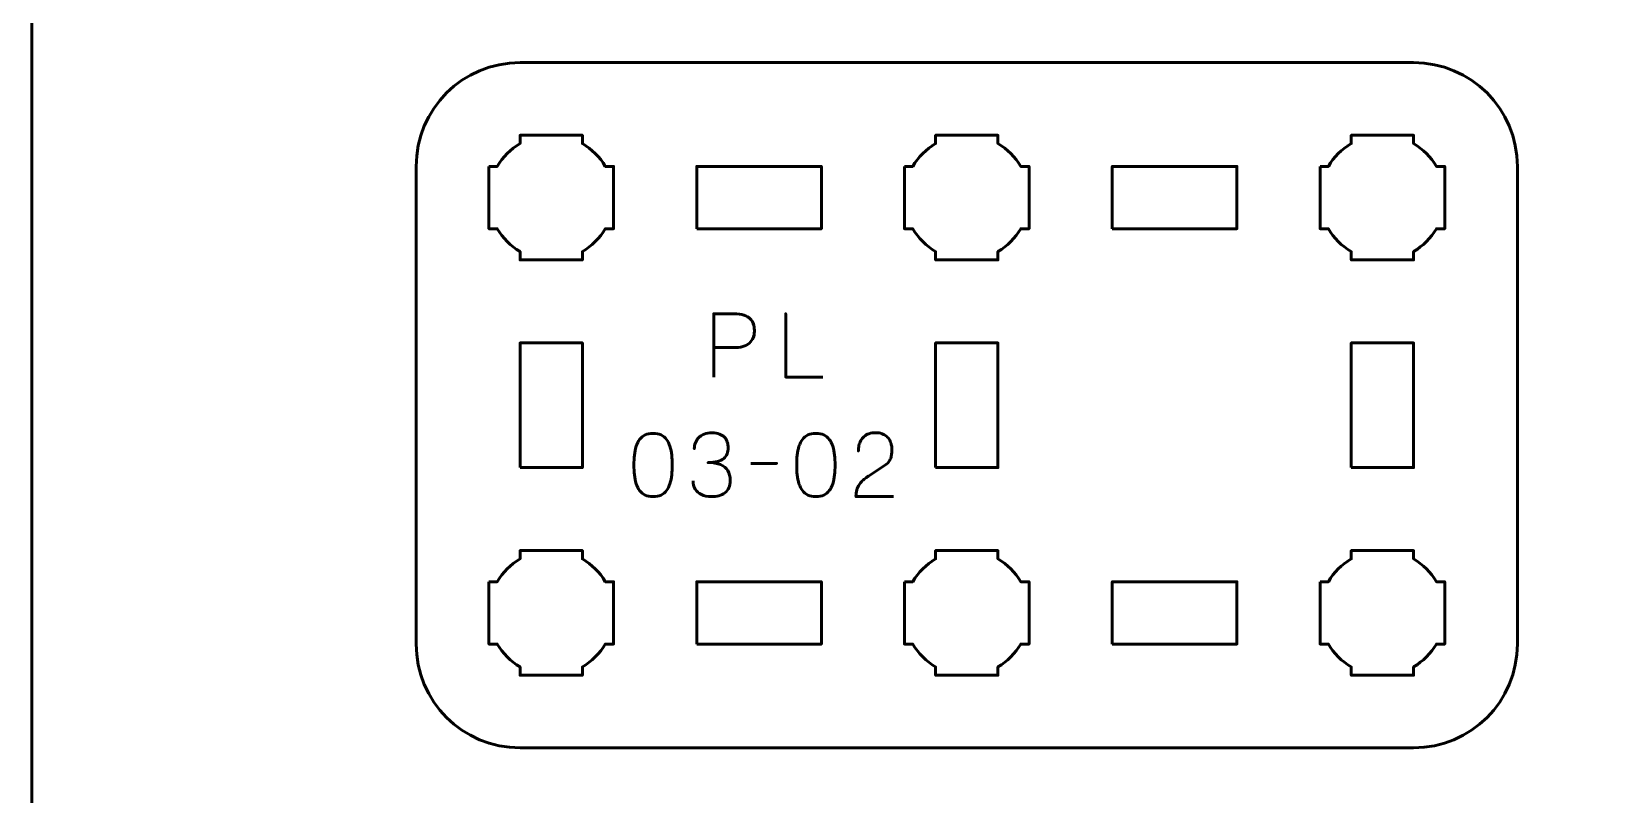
# Model space of a CAD drawing. Header units: centimetres. Extents: x -21 to 0, y -29.7 to 0.
# Drawn here: x -21 to -13.36, y -25.72 to -22.05 of the extents above; entities that cross this region are included whole.
import ezdxf

# ---------------------------------------------------------------- set-up
doc = ezdxf.new("R2010")
doc.units = ezdxf.units.CM
doc.header["$MEASUREMENT"] = 0
doc.layers.add('Layer 1', color=7, linetype='Continuous')

msp = doc.modelspace()

# ---------------------------------------------------------------- linework, layer by layer
at = {"layer": 'Layer 1', "lineweight": 53}
for points in [[(-17.8, -23), (-17.2, -23), (-17.2, -22.7), (-17.8, -22.7), (-17.8, -23)], [(-15.8, -23), (-15.2, -23), (-15.2, -22.7), (-15.8, -22.7), (-15.8, -23)], [(-18.65, -24.15), (-18.35, -24.15), (-18.35, -23.55), (-18.65, -23.55), (-18.65, -24.15)], [(-16.65, -24.15), (-16.35, -24.15), (-16.35, -23.55), (-16.65, -23.55), (-16.65, -24.15)], [(-14.65, -24.15), (-14.35, -24.15), (-14.35, -23.55), (-14.65, -23.55), (-14.65, -24.15)], [(-17.8, -25), (-17.2, -25), (-17.2, -24.7), (-17.8, -24.7), (-17.8, -25)], [(-15.8, -25), (-15.2, -25), (-15.2, -24.7), (-15.8, -24.7), (-15.8, -25)]]:
    msp.add_lwpolyline(points, close=True, dxfattribs=at)
at = {"layer": 'Layer 1', "color": 1, "lineweight": 53}
msp.add_open_spline([(-21.00003, -29.19995), (-21.00003, -29.19995), (-21.00003, -5.89992), (-21.00003, -5.89992), (-21.00003, -5.89992), (-21.00003, -5.81709), (-20.93286, -5.74992), (-20.85003, -5.74992), (-20.85003, -5.74992), (-20.7672, -5.74992), (-20.70003, -5.68275), (-20.70003, -5.59992), (-20.70003, -5.59992), (-20.70003, -5.51709), (-20.7672, -5.44992), (-20.85003, -5.44992), (-20.85003, -5.44992), (-20.93286, -5.44992), (-21.00003, -5.38275), (-21.00003, -5.29992), (-21.00003, -5.29992), (-21.00003, -5.21709), (-20.93286, -5.14992), (-20.85003, -5.14992), (-20.85003, -5.14992), (-20.7672, -5.14992), (-20.70003, -5.08275), (-20.70003, -4.99992), (-20.70003, -4.99992), (-20.70003, -4.91709), (-20.7672, -4.84992), (-20.85003, -4.84992), (-20.85003, -4.84992), (-20.93286, -4.84992), (-21.00003, -4.78275), (-21.00003, -4.69992), (-21.00003, -4.69992), (-21.00003, -4.61709), (-20.93286, -4.54992), (-20.85003, -4.54992), (-20.85003, -4.54992), (-20.7672, -4.54992), (-20.70003, -4.48275), (-20.70003, -4.39992), (-20.70003, -4.39992), (-20.70003, -4.31709), (-20.7672, -4.24992), (-20.85003, -4.24992), (-20.85003, -4.24992), (-20.93286, -4.24992), (-21.00003, -4.18275), (-21.00003, -4.09992), (-21.00003, -4.09992), (-21.00003, -4.01709), (-20.93286, -3.94992), (-20.85003, -3.94992), (-20.85003, -3.94992), (-20.7672, -3.94992), (-20.70003, -3.88275), (-20.70003, -3.79992), (-20.70003, -3.79992), (-20.70003, -3.71709), (-20.7672, -3.64992), (-20.85003, -3.64992), (-20.85003, -3.64992), (-20.93286, -3.64992), (-21.00003, -3.58275), (-21.00003, -3.49992), (-21.00003, -3.49992), (-21.00003, -3.41709), (-20.93286, -3.34992), (-20.85003, -3.34992), (-20.85003, -3.34992), (-20.7672, -3.34992), (-20.70003, -3.28275), (-20.70003, -3.19992), (-20.70003, -3.19992), (-20.70003, -3.11709), (-20.7672, -3.04992), (-20.85003, -3.04992), (-20.85003, -3.04992), (-20.93286, -3.04992), (-21.00003, -2.98275), (-21.00003, -2.89992), (-21.00003, -2.89992), (-21.00003, -2.81709), (-20.93286, -2.74992), (-20.85003, -2.74992), (-20.85003, -2.74992), (-20.7672, -2.74992), (-20.70003, -2.68275), (-20.70003, -2.59992), (-20.70003, -2.59992), (-20.70003, -2.51709), (-20.7672, -2.44992), (-20.85003, -2.44992), (-20.85003, -2.44992), (-20.93286, -2.44992), (-21.00003, -2.38275), (-21.00003, -2.29992), (-21.00003, -2.29992), (-21.00003, -2.21709), (-20.93286, -2.14992), (-20.85003, -2.14992), (-20.85003, -2.14992), (-20.7672, -2.14992), (-20.70003, -2.08275), (-20.70003, -1.99992), (-20.70003, -1.99992), (-20.70003, -1.91709), (-20.7672, -1.84992), (-20.85003, -1.84992), (-20.85003, -1.84992), (-20.93286, -1.84992), (-21.00003, -1.78275), (-21.00003, -1.69992), (-21.00003, -1.69992), (-21.00003, -1.61709), (-20.93286, -1.54992), (-20.85003, -1.54992), (-20.85003, -1.54992), (-20.7672, -1.54992), (-20.70003, -1.48275), (-20.70003, -1.39992), (-20.70003, -1.39992), (-20.70003, -1.31709), (-20.7672, -1.24992), (-20.85003, -1.24992), (-20.85003, -1.24992), (-20.93286, -1.24992), (-21.00003, -1.18275), (-21.00003, -1.09992), (-21.00003, -1.09992), (-21.00003, -1.09992), (-21.00003, -0.49992), (-21.00003, -0.49992), (-21.00003, -0.49992), (-21.00003, -0.22295), (-20.77694, 0.00004), (-20.49994, 0.00004), (-20.49994, 0.00004), (-20.49994, 0.00004), (-0.50008, 0.00004), (-0.50008, 0.00004), (-0.50008, 0.00004), (-0.22294, 0.00004), (0.00002, -0.22295), (0.00002, -0.49992), (0.00002, -0.49992), (0.00002, -0.49992), (0.00002, -29.19995), (0.00002, -29.19995), (0.00002, -29.19995), (0.00002, -29.47695), (-0.22294, -29.70004), (-0.50008, -29.70004), (-0.50008, -29.70004), (-0.50008, -29.70004), (-20.49994, -29.70004), (-20.49994, -29.70004), (-20.49994, -29.70004), (-20.77694, -29.70004), (-21.00003, -29.47695), (-21.00003, -29.19995)], degree=3, knots=[0, 0, 0, 0, 0.0243902, 0.0243902, 0.0243902, 0.0243902, 0.0487805, 0.0487805, 0.0487805, 0.0487805, 0.0731707, 0.0731707, 0.0731707, 0.0731707, 0.097561, 0.097561, 0.097561, 0.097561, 0.1219512, 0.1219512, 0.1219512, 0.1219512, 0.1463415, 0.1463415, 0.1463415, 0.1463415, 0.1707317, 0.1707317, 0.1707317, 0.1707317, 0.195122, 0.195122, 0.195122, 0.195122, 0.2195122, 0.2195122, 0.2195122, 0.2195122, 0.2439024, 0.2439024, 0.2439024, 0.2439024, 0.2682927, 0.2682927, 0.2682927, 0.2682927, 0.2926829, 0.2926829, 0.2926829, 0.2926829, 0.3170732, 0.3170732, 0.3170732, 0.3170732, 0.3414634, 0.3414634, 0.3414634, 0.3414634, 0.3658537, 0.3658537, 0.3658537, 0.3658537, 0.3902439, 0.3902439, 0.3902439, 0.3902439, 0.4146341, 0.4146341, 0.4146341, 0.4146341, 0.4390244, 0.4390244, 0.4390244, 0.4390244, 0.4634146, 0.4634146, 0.4634146, 0.4634146, 0.4878049, 0.4878049, 0.4878049, 0.4878049, 0.5121951, 0.5121951, 0.5121951, 0.5121951, 0.5365854, 0.5365854, 0.5365854, 0.5365854, 0.5609756, 0.5609756, 0.5609756, 0.5609756, 0.5853659, 0.5853659, 0.5853659, 0.5853659, 0.6097561, 0.6097561, 0.6097561, 0.6097561, 0.6341463, 0.6341463, 0.6341463, 0.6341463, 0.6585366, 0.6585366, 0.6585366, 0.6585366, 0.6829268, 0.6829268, 0.6829268, 0.6829268, 0.7073171, 0.7073171, 0.7073171, 0.7073171, 0.7317073, 0.7317073, 0.7317073, 0.7317073, 0.7560976, 0.7560976, 0.7560976, 0.7560976, 0.7804878, 0.7804878, 0.7804878, 0.7804878, 0.804878, 0.804878, 0.804878, 0.804878, 0.8292683, 0.8292683, 0.8292683, 0.8292683, 0.8536585, 0.8536585, 0.8536585, 0.8536585, 0.8780488, 0.8780488, 0.8780488, 0.8780488, 0.902439, 0.902439, 0.902439, 0.902439, 0.9268293, 0.9268293, 0.9268293, 0.9268293, 0.9512195, 0.9512195, 0.9512195, 0.9512195, 0.9756098, 0.9756098, 0.9756098, 0.9756098, 1, 1, 1, 1], dxfattribs=at)
at = {"layer": 'Layer 1', "color": 3, "lineweight": 53}
msp.add_open_spline([(-19.15, -25), (-19.15, -25), (-19.15, -22.7), (-19.15, -22.7), (-19.15, -22.7), (-19.15, -22.42391), (-18.92609, -22.2), (-18.65, -22.2), (-18.65, -22.2), (-18.65, -22.2), (-14.35, -22.2), (-14.35, -22.2), (-14.35, -22.2), (-14.07391, -22.2), (-13.85, -22.42391), (-13.85, -22.7), (-13.85, -22.7), (-13.85, -22.7), (-13.85, -25), (-13.85, -25), (-13.85, -25), (-13.85, -25.27609), (-14.07391, -25.5), (-14.35, -25.5), (-14.35, -25.5), (-14.35, -25.5), (-18.65, -25.5), (-18.65, -25.5), (-18.65, -25.5), (-18.92609, -25.5), (-19.15, -25.27609), (-19.15, -25)], degree=3, knots=[0, 0, 0, 0, 0.125, 0.125, 0.125, 0.125, 0.25, 0.25, 0.25, 0.25, 0.375, 0.375, 0.375, 0.375, 0.5, 0.5, 0.5, 0.5, 0.625, 0.625, 0.625, 0.625, 0.75, 0.75, 0.75, 0.75, 0.875, 0.875, 0.875, 0.875, 1, 1, 1, 1], dxfattribs=at)
at = {"layer": 'Layer 1', "lineweight": 53}
for points in [[(-18.8, -22.7), (-18.8, -22.7), (-18.75985, -22.7), (-18.75985, -22.7), (-18.75985, -22.7), (-18.7335, -22.65447), (-18.69553, -22.6165), (-18.65, -22.59015), (-18.65, -22.59015), (-18.65, -22.59015), (-18.65, -22.55), (-18.65, -22.55), (-18.65, -22.55), (-18.65, -22.55), (-18.5, -22.55), (-18.5, -22.55), (-18.5, -22.55), (-18.5, -22.55), (-18.35, -22.55), (-18.35, -22.55), (-18.35, -22.55), (-18.35, -22.55), (-18.35, -22.59015), (-18.35, -22.59015), (-18.35, -22.59015), (-18.30447, -22.6165), (-18.2665, -22.65447), (-18.24015, -22.7), (-18.24015, -22.7), (-18.24015, -22.7), (-18.2, -22.7), (-18.2, -22.7), (-18.2, -22.7), (-18.2, -22.7), (-18.2, -22.85), (-18.2, -22.85), (-18.2, -22.85), (-18.2, -22.85), (-18.2, -23), (-18.2, -23), (-18.2, -23), (-18.2, -23), (-18.24015, -23), (-18.24015, -23), (-18.24015, -23), (-18.2665, -23.04553), (-18.30447, -23.0835), (-18.35, -23.10985), (-18.35, -23.10985), (-18.35, -23.10985), (-18.35, -23.15), (-18.35, -23.15), (-18.35, -23.15), (-18.35, -23.15), (-18.5, -23.15), (-18.5, -23.15), (-18.5, -23.15), (-18.5, -23.15), (-18.65, -23.15), (-18.65, -23.15), (-18.65, -23.15), (-18.65, -23.15), (-18.65, -23.10985), (-18.65, -23.10985), (-18.65, -23.10985), (-18.69553, -23.0835), (-18.7335, -23.04553), (-18.75985, -23), (-18.75985, -23), (-18.75985, -23), (-18.8, -23), (-18.8, -23), (-18.8, -23), (-18.8, -23), (-18.8, -22.85), (-18.8, -22.85), (-18.8, -22.85), (-18.8, -22.85), (-18.8, -22.7), (-18.8, -22.7)], [(-16.8, -22.7), (-16.8, -22.7), (-16.75985, -22.7), (-16.75985, -22.7), (-16.75985, -22.7), (-16.7335, -22.65447), (-16.69553, -22.6165), (-16.65, -22.59015), (-16.65, -22.59015), (-16.65, -22.59015), (-16.65, -22.55), (-16.65, -22.55), (-16.65, -22.55), (-16.65, -22.55), (-16.5, -22.55), (-16.5, -22.55), (-16.5, -22.55), (-16.5, -22.55), (-16.35, -22.55), (-16.35, -22.55), (-16.35, -22.55), (-16.35, -22.55), (-16.35, -22.59015), (-16.35, -22.59015), (-16.35, -22.59015), (-16.30447, -22.6165), (-16.2665, -22.65447), (-16.24015, -22.7), (-16.24015, -22.7), (-16.24015, -22.7), (-16.2, -22.7), (-16.2, -22.7), (-16.2, -22.7), (-16.2, -22.7), (-16.2, -22.85), (-16.2, -22.85), (-16.2, -22.85), (-16.2, -22.85), (-16.2, -23), (-16.2, -23), (-16.2, -23), (-16.2, -23), (-16.24015, -23), (-16.24015, -23), (-16.24015, -23), (-16.2665, -23.04553), (-16.30447, -23.0835), (-16.35, -23.10985), (-16.35, -23.10985), (-16.35, -23.10985), (-16.35, -23.15), (-16.35, -23.15), (-16.35, -23.15), (-16.35, -23.15), (-16.5, -23.15), (-16.5, -23.15), (-16.5, -23.15), (-16.5, -23.15), (-16.65, -23.15), (-16.65, -23.15), (-16.65, -23.15), (-16.65, -23.15), (-16.65, -23.10985), (-16.65, -23.10985), (-16.65, -23.10985), (-16.69553, -23.0835), (-16.7335, -23.04553), (-16.75985, -23), (-16.75985, -23), (-16.75985, -23), (-16.8, -23), (-16.8, -23), (-16.8, -23), (-16.8, -23), (-16.8, -22.85), (-16.8, -22.85), (-16.8, -22.85), (-16.8, -22.85), (-16.8, -22.7), (-16.8, -22.7)], [(-14.8, -22.7), (-14.8, -22.7), (-14.75985, -22.7), (-14.75985, -22.7), (-14.75985, -22.7), (-14.7335, -22.65447), (-14.69553, -22.6165), (-14.65, -22.59015), (-14.65, -22.59015), (-14.65, -22.59015), (-14.65, -22.55), (-14.65, -22.55), (-14.65, -22.55), (-14.65, -22.55), (-14.5, -22.55), (-14.5, -22.55), (-14.5, -22.55), (-14.5, -22.55), (-14.35, -22.55), (-14.35, -22.55), (-14.35, -22.55), (-14.35, -22.55), (-14.35, -22.59015), (-14.35, -22.59015), (-14.35, -22.59015), (-14.30447, -22.6165), (-14.2665, -22.65447), (-14.24015, -22.7), (-14.24015, -22.7), (-14.24015, -22.7), (-14.2, -22.7), (-14.2, -22.7), (-14.2, -22.7), (-14.2, -22.7), (-14.2, -22.85), (-14.2, -22.85), (-14.2, -22.85), (-14.2, -22.85), (-14.2, -23), (-14.2, -23), (-14.2, -23), (-14.2, -23), (-14.24015, -23), (-14.24015, -23), (-14.24015, -23), (-14.2665, -23.04553), (-14.30447, -23.0835), (-14.35, -23.10985), (-14.35, -23.10985), (-14.35, -23.10985), (-14.35, -23.15), (-14.35, -23.15), (-14.35, -23.15), (-14.35, -23.15), (-14.5, -23.15), (-14.5, -23.15), (-14.5, -23.15), (-14.5, -23.15), (-14.65, -23.15), (-14.65, -23.15), (-14.65, -23.15), (-14.65, -23.15), (-14.65, -23.10985), (-14.65, -23.10985), (-14.65, -23.10985), (-14.69553, -23.0835), (-14.7335, -23.04553), (-14.75985, -23), (-14.75985, -23), (-14.75985, -23), (-14.8, -23), (-14.8, -23), (-14.8, -23), (-14.8, -23), (-14.8, -22.85), (-14.8, -22.85), (-14.8, -22.85), (-14.8, -22.85), (-14.8, -22.7), (-14.8, -22.7)], [(-18.8, -24.7), (-18.8, -24.7), (-18.75985, -24.7), (-18.75985, -24.7), (-18.75985, -24.7), (-18.7335, -24.65447), (-18.69553, -24.6165), (-18.65, -24.59015), (-18.65, -24.59015), (-18.65, -24.59015), (-18.65, -24.55), (-18.65, -24.55), (-18.65, -24.55), (-18.65, -24.55), (-18.5, -24.55), (-18.5, -24.55), (-18.5, -24.55), (-18.5, -24.55), (-18.35, -24.55), (-18.35, -24.55), (-18.35, -24.55), (-18.35, -24.55), (-18.35, -24.59015), (-18.35, -24.59015), (-18.35, -24.59015), (-18.30447, -24.6165), (-18.2665, -24.65447), (-18.24015, -24.7), (-18.24015, -24.7), (-18.24015, -24.7), (-18.2, -24.7), (-18.2, -24.7), (-18.2, -24.7), (-18.2, -24.7), (-18.2, -24.85), (-18.2, -24.85), (-18.2, -24.85), (-18.2, -24.85), (-18.2, -25), (-18.2, -25), (-18.2, -25), (-18.2, -25), (-18.24015, -25), (-18.24015, -25), (-18.24015, -25), (-18.2665, -25.04553), (-18.30447, -25.0835), (-18.35, -25.10985), (-18.35, -25.10985), (-18.35, -25.10985), (-18.35, -25.15), (-18.35, -25.15), (-18.35, -25.15), (-18.35, -25.15), (-18.5, -25.15), (-18.5, -25.15), (-18.5, -25.15), (-18.5, -25.15), (-18.65, -25.15), (-18.65, -25.15), (-18.65, -25.15), (-18.65, -25.15), (-18.65, -25.10985), (-18.65, -25.10985), (-18.65, -25.10985), (-18.69553, -25.0835), (-18.7335, -25.04553), (-18.75985, -25), (-18.75985, -25), (-18.75985, -25), (-18.8, -25), (-18.8, -25), (-18.8, -25), (-18.8, -25), (-18.8, -24.85), (-18.8, -24.85), (-18.8, -24.85), (-18.8, -24.85), (-18.8, -24.7), (-18.8, -24.7)], [(-16.8, -24.7), (-16.8, -24.7), (-16.75985, -24.7), (-16.75985, -24.7), (-16.75985, -24.7), (-16.7335, -24.65447), (-16.69553, -24.6165), (-16.65, -24.59015), (-16.65, -24.59015), (-16.65, -24.59015), (-16.65, -24.55), (-16.65, -24.55), (-16.65, -24.55), (-16.65, -24.55), (-16.5, -24.55), (-16.5, -24.55), (-16.5, -24.55), (-16.5, -24.55), (-16.35, -24.55), (-16.35, -24.55), (-16.35, -24.55), (-16.35, -24.55), (-16.35, -24.59015), (-16.35, -24.59015), (-16.35, -24.59015), (-16.30447, -24.6165), (-16.2665, -24.65447), (-16.24015, -24.7), (-16.24015, -24.7), (-16.24015, -24.7), (-16.2, -24.7), (-16.2, -24.7), (-16.2, -24.7), (-16.2, -24.7), (-16.2, -24.85), (-16.2, -24.85), (-16.2, -24.85), (-16.2, -24.85), (-16.2, -25), (-16.2, -25), (-16.2, -25), (-16.2, -25), (-16.24015, -25), (-16.24015, -25), (-16.24015, -25), (-16.2665, -25.04553), (-16.30447, -25.0835), (-16.35, -25.10985), (-16.35, -25.10985), (-16.35, -25.10985), (-16.35, -25.15), (-16.35, -25.15), (-16.35, -25.15), (-16.35, -25.15), (-16.5, -25.15), (-16.5, -25.15), (-16.5, -25.15), (-16.5, -25.15), (-16.65, -25.15), (-16.65, -25.15), (-16.65, -25.15), (-16.65, -25.15), (-16.65, -25.10985), (-16.65, -25.10985), (-16.65, -25.10985), (-16.69553, -25.0835), (-16.7335, -25.04553), (-16.75985, -25), (-16.75985, -25), (-16.75985, -25), (-16.8, -25), (-16.8, -25), (-16.8, -25), (-16.8, -25), (-16.8, -24.85), (-16.8, -24.85), (-16.8, -24.85), (-16.8, -24.85), (-16.8, -24.7), (-16.8, -24.7)], [(-14.8, -24.7), (-14.8, -24.7), (-14.75985, -24.7), (-14.75985, -24.7), (-14.75985, -24.7), (-14.7335, -24.65447), (-14.69553, -24.6165), (-14.65, -24.59015), (-14.65, -24.59015), (-14.65, -24.59015), (-14.65, -24.55), (-14.65, -24.55), (-14.65, -24.55), (-14.65, -24.55), (-14.5, -24.55), (-14.5, -24.55), (-14.5, -24.55), (-14.5, -24.55), (-14.35, -24.55), (-14.35, -24.55), (-14.35, -24.55), (-14.35, -24.55), (-14.35, -24.59015), (-14.35, -24.59015), (-14.35, -24.59015), (-14.30447, -24.6165), (-14.2665, -24.65447), (-14.24015, -24.7), (-14.24015, -24.7), (-14.24015, -24.7), (-14.2, -24.7), (-14.2, -24.7), (-14.2, -24.7), (-14.2, -24.7), (-14.2, -24.85), (-14.2, -24.85), (-14.2, -24.85), (-14.2, -24.85), (-14.2, -25), (-14.2, -25), (-14.2, -25), (-14.2, -25), (-14.24015, -25), (-14.24015, -25), (-14.24015, -25), (-14.2665, -25.04553), (-14.30447, -25.0835), (-14.35, -25.10985), (-14.35, -25.10985), (-14.35, -25.10985), (-14.35, -25.15), (-14.35, -25.15), (-14.35, -25.15), (-14.35, -25.15), (-14.5, -25.15), (-14.5, -25.15), (-14.5, -25.15), (-14.5, -25.15), (-14.65, -25.15), (-14.65, -25.15), (-14.65, -25.15), (-14.65, -25.15), (-14.65, -25.10985), (-14.65, -25.10985), (-14.65, -25.10985), (-14.69553, -25.0835), (-14.7335, -25.04553), (-14.75985, -25), (-14.75985, -25), (-14.75985, -25), (-14.8, -25), (-14.8, -25), (-14.8, -25), (-14.8, -25), (-14.8, -24.85), (-14.8, -24.85), (-14.8, -24.85), (-14.8, -24.85), (-14.8, -24.7), (-14.8, -24.7)]]:
    msp.add_open_spline(points, degree=3, knots=[0, 0, 0, 0, 0.05, 0.05, 0.05, 0.05, 0.1, 0.1, 0.1, 0.1, 0.15, 0.15, 0.15, 0.15, 0.2, 0.2, 0.2, 0.2, 0.25, 0.25, 0.25, 0.25, 0.3, 0.3, 0.3, 0.3, 0.35, 0.35, 0.35, 0.35, 0.4, 0.4, 0.4, 0.4, 0.45, 0.45, 0.45, 0.45, 0.5, 0.5, 0.5, 0.5, 0.55, 0.55, 0.55, 0.55, 0.6, 0.6, 0.6, 0.6, 0.65, 0.65, 0.65, 0.65, 0.7, 0.7, 0.7, 0.7, 0.75, 0.75, 0.75, 0.75, 0.8, 0.8, 0.8, 0.8, 0.85, 0.85, 0.85, 0.85, 0.9, 0.9, 0.9, 0.9, 0.95, 0.95, 0.95, 0.95, 1, 1, 1, 1], dxfattribs=at)
at = {"layer": 'Layer 1', "color": 5, "lineweight": 53}
for points, knots in [([(-17.71759, -23.71494), (-17.71759, -23.71494), (-17.71759, -23.40972), (-17.71759, -23.40972), (-17.71759, -23.40972), (-17.71759, -23.40972), (-17.62022, -23.40972), (-17.62022, -23.40972), (-17.62022, -23.40972), (-17.60075, -23.40979), (-17.58474, -23.41198), (-17.57211, -23.41621), (-17.57211, -23.41621), (-17.55955, -23.42037), (-17.54967, -23.42616), (-17.54254, -23.4335), (-17.54254, -23.4335), (-17.53542, -23.44076), (-17.53034, -23.44909), (-17.52723, -23.45847), (-17.52723, -23.45847), (-17.5242, -23.46786), (-17.52244, -23.47766), (-17.52201, -23.48804), (-17.52201, -23.48804), (-17.52152, -23.49841), (-17.52272, -23.50857), (-17.52554, -23.51844), (-17.52554, -23.51844), (-17.52843, -23.52832), (-17.5333, -23.53728), (-17.54029, -23.54533), (-17.54029, -23.54533), (-17.5472, -23.55337), (-17.55658, -23.55979), (-17.56837, -23.56452), (-17.56837, -23.56452), (-17.58015, -23.56931), (-17.59475, -23.57171), (-17.61218, -23.57185), (-17.61218, -23.57185), (-17.61218, -23.57185), (-17.71759, -23.57185), (-17.71759, -23.57185), (-17.71759, -23.57185), (-17.71759, -23.57185), (-17.61218, -23.57185), (-17.61218, -23.57185), (-17.61218, -23.57185), (-17.59511, -23.57171), (-17.58064, -23.56931), (-17.56893, -23.56452), (-17.56893, -23.56452), (-17.55715, -23.55979), (-17.54776, -23.55337), (-17.54071, -23.54533), (-17.54071, -23.54533), (-17.53372, -23.53728), (-17.52871, -23.52832), (-17.52575, -23.51844), (-17.52575, -23.51844), (-17.52279, -23.50857), (-17.52152, -23.49841), (-17.52201, -23.48804), (-17.52201, -23.48804), (-17.52244, -23.47766), (-17.5242, -23.46786), (-17.52737, -23.45847), (-17.52737, -23.45847), (-17.53048, -23.44909), (-17.5357, -23.44076), (-17.54283, -23.4335), (-17.54283, -23.4335), (-17.55002, -23.42616), (-17.5599, -23.42037), (-17.57246, -23.41621), (-17.57246, -23.41621), (-17.58509, -23.41198), (-17.60096, -23.40979), (-17.62022, -23.40972), (-17.62022, -23.40972), (-17.62022, -23.40972), (-17.71759, -23.40972), (-17.71759, -23.40972), (-17.71759, -23.40972), (-17.71759, -23.40972), (-17.71759, -23.71494), (-17.71759, -23.71494)], [0, 0, 0, 0, 0.0454545, 0.0454545, 0.0454545, 0.0454545, 0.0909091, 0.0909091, 0.0909091, 0.0909091, 0.1363636, 0.1363636, 0.1363636, 0.1363636, 0.1818182, 0.1818182, 0.1818182, 0.1818182, 0.2272727, 0.2272727, 0.2272727, 0.2272727, 0.2727273, 0.2727273, 0.2727273, 0.2727273, 0.3181818, 0.3181818, 0.3181818, 0.3181818, 0.3636364, 0.3636364, 0.3636364, 0.3636364, 0.4090909, 0.4090909, 0.4090909, 0.4090909, 0.4545455, 0.4545455, 0.4545455, 0.4545455, 0.5, 0.5, 0.5, 0.5, 0.5454545, 0.5454545, 0.5454545, 0.5454545, 0.5909091, 0.5909091, 0.5909091, 0.5909091, 0.6363636, 0.6363636, 0.6363636, 0.6363636, 0.6818182, 0.6818182, 0.6818182, 0.6818182, 0.7272727, 0.7272727, 0.7272727, 0.7272727, 0.7727273, 0.7727273, 0.7727273, 0.7727273, 0.8181818, 0.8181818, 0.8181818, 0.8181818, 0.8636364, 0.8636364, 0.8636364, 0.8636364, 0.9090909, 0.9090909, 0.9090909, 0.9090909, 0.9545455, 0.9545455, 0.9545455, 0.9545455, 1, 1, 1, 1]), ([(-17.19309, -23.71494), (-17.19309, -23.71494), (-17.37131, -23.71494), (-17.37131, -23.71494), (-17.37131, -23.71494), (-17.37131, -23.71494), (-17.37131, -23.40972), (-17.37131, -23.40972), (-17.37131, -23.40972), (-17.37131, -23.40972), (-17.37131, -23.71494), (-17.37131, -23.71494), (-17.37131, -23.71494), (-17.37131, -23.71494), (-17.19309, -23.71494), (-17.19309, -23.71494)], [0, 0, 0, 0, 0.25, 0.25, 0.25, 0.25, 0.5, 0.5, 0.5, 0.5, 0.75, 0.75, 0.75, 0.75, 1, 1, 1, 1]), ([(-18.0099, -24.29025), (-17.99509, -24.29018), (-17.98232, -24.28757), (-17.97166, -24.28249), (-17.97166, -24.28249), (-17.96108, -24.27741), (-17.95226, -24.27014), (-17.94521, -24.2609), (-17.94521, -24.2609), (-17.93822, -24.25159), (-17.93272, -24.24058), (-17.92863, -24.22788), (-17.92863, -24.22788), (-17.9246, -24.21518), (-17.92171, -24.20128), (-17.92009, -24.18604), (-17.92009, -24.18604), (-17.91839, -24.1708), (-17.91755, -24.15478), (-17.91762, -24.13785), (-17.91762, -24.13785), (-17.91755, -24.12099), (-17.91839, -24.10497), (-17.92009, -24.0898), (-17.92009, -24.0898), (-17.92171, -24.07463), (-17.9246, -24.06066), (-17.92863, -24.04796), (-17.92863, -24.04796), (-17.93272, -24.03533), (-17.93822, -24.02433), (-17.94521, -24.01494), (-17.94521, -24.01494), (-17.95226, -24.00563), (-17.96108, -23.99836), (-17.97166, -23.99328), (-17.97166, -23.99328), (-17.98232, -23.98813), (-17.99509, -23.98552), (-18.0099, -23.98545), (-18.0099, -23.98545), (-18.02472, -23.98552), (-18.03749, -23.98813), (-18.04815, -23.99328), (-18.04815, -23.99328), (-18.05873, -23.99836), (-18.06755, -24.00563), (-18.0746, -24.01494), (-18.0746, -24.01494), (-18.08159, -24.02433), (-18.08709, -24.03533), (-18.09118, -24.04796), (-18.09118, -24.04796), (-18.09521, -24.06066), (-18.0981, -24.07463), (-18.09972, -24.0898), (-18.09972, -24.0898), (-18.10141, -24.10497), (-18.10226, -24.12099), (-18.10219, -24.13785), (-18.10219, -24.13785), (-18.10226, -24.15478), (-18.10141, -24.1708), (-18.09972, -24.18604), (-18.09972, -24.18604), (-18.0981, -24.20128), (-18.09521, -24.21518), (-18.09118, -24.22788), (-18.09118, -24.22788), (-18.08709, -24.24058), (-18.08159, -24.25159), (-18.0746, -24.2609), (-18.0746, -24.2609), (-18.06755, -24.27014), (-18.05873, -24.27741), (-18.04815, -24.28249), (-18.04815, -24.28249), (-18.03749, -24.28757), (-18.02472, -24.29018), (-18.0099, -24.29025)], [0, 0, 0, 0, 0.05, 0.05, 0.05, 0.05, 0.1, 0.1, 0.1, 0.1, 0.15, 0.15, 0.15, 0.15, 0.2, 0.2, 0.2, 0.2, 0.25, 0.25, 0.25, 0.25, 0.3, 0.3, 0.3, 0.3, 0.35, 0.35, 0.35, 0.35, 0.4, 0.4, 0.4, 0.4, 0.45, 0.45, 0.45, 0.45, 0.5, 0.5, 0.5, 0.5, 0.55, 0.55, 0.55, 0.55, 0.6, 0.6, 0.6, 0.6, 0.65, 0.65, 0.65, 0.65, 0.7, 0.7, 0.7, 0.7, 0.75, 0.75, 0.75, 0.75, 0.8, 0.8, 0.8, 0.8, 0.85, 0.85, 0.85, 0.85, 0.9, 0.9, 0.9, 0.9, 0.95, 0.95, 0.95, 0.95, 1, 1, 1, 1]), ([(-18.0099, -24.29025), (-17.99509, -24.29018), (-17.98232, -24.28757), (-17.97166, -24.28249), (-17.97166, -24.28249), (-17.96108, -24.27741), (-17.95226, -24.27014), (-17.94521, -24.2609), (-17.94521, -24.2609), (-17.93822, -24.25159), (-17.93272, -24.24058), (-17.92863, -24.22788), (-17.92863, -24.22788), (-17.9246, -24.21518), (-17.92171, -24.20128), (-17.92009, -24.18604), (-17.92009, -24.18604), (-17.91839, -24.1708), (-17.91755, -24.15478), (-17.91762, -24.13785), (-17.91762, -24.13785), (-17.91755, -24.12099), (-17.91839, -24.10497), (-17.92009, -24.0898), (-17.92009, -24.0898), (-17.92171, -24.07463), (-17.9246, -24.06066), (-17.92863, -24.04796), (-17.92863, -24.04796), (-17.93272, -24.03533), (-17.93822, -24.02433), (-17.94521, -24.01494), (-17.94521, -24.01494), (-17.95226, -24.00563), (-17.96108, -23.99836), (-17.97166, -23.99328), (-17.97166, -23.99328), (-17.98232, -23.98813), (-17.99509, -23.98552), (-18.0099, -23.98545), (-18.0099, -23.98545), (-18.02472, -23.98552), (-18.03749, -23.98813), (-18.04815, -23.99328), (-18.04815, -23.99328), (-18.05873, -23.99836), (-18.06755, -24.00563), (-18.0746, -24.01494), (-18.0746, -24.01494), (-18.08159, -24.02433), (-18.08709, -24.03533), (-18.09118, -24.04796), (-18.09118, -24.04796), (-18.09521, -24.06066), (-18.0981, -24.07463), (-18.09972, -24.0898), (-18.09972, -24.0898), (-18.10141, -24.10497), (-18.10226, -24.12099), (-18.10219, -24.13785), (-18.10219, -24.13785), (-18.10226, -24.15478), (-18.10141, -24.1708), (-18.09972, -24.18604), (-18.09972, -24.18604), (-18.0981, -24.20128), (-18.09521, -24.21518), (-18.09118, -24.22788), (-18.09118, -24.22788), (-18.08709, -24.24058), (-18.08159, -24.25159), (-18.0746, -24.2609), (-18.0746, -24.2609), (-18.06755, -24.27014), (-18.05873, -24.27741), (-18.04815, -24.28249), (-18.04815, -24.28249), (-18.03749, -24.28757), (-18.02472, -24.29018), (-18.0099, -24.29025)], [0, 0, 0, 0, 0.05, 0.05, 0.05, 0.05, 0.1, 0.1, 0.1, 0.1, 0.15, 0.15, 0.15, 0.15, 0.2, 0.2, 0.2, 0.2, 0.25, 0.25, 0.25, 0.25, 0.3, 0.3, 0.3, 0.3, 0.35, 0.35, 0.35, 0.35, 0.4, 0.4, 0.4, 0.4, 0.45, 0.45, 0.45, 0.45, 0.5, 0.5, 0.5, 0.5, 0.55, 0.55, 0.55, 0.55, 0.6, 0.6, 0.6, 0.6, 0.65, 0.65, 0.65, 0.65, 0.7, 0.7, 0.7, 0.7, 0.75, 0.75, 0.75, 0.75, 0.8, 0.8, 0.8, 0.8, 0.85, 0.85, 0.85, 0.85, 0.9, 0.9, 0.9, 0.9, 0.95, 0.95, 0.95, 0.95, 1, 1, 1, 1]), ([(-17.81729, -24.21363), (-17.81722, -24.22887), (-17.81369, -24.24213), (-17.80671, -24.25363), (-17.80671, -24.25363), (-17.79972, -24.26506), (-17.78977, -24.27402), (-17.77679, -24.28044), (-17.77679, -24.28044), (-17.76381, -24.28686), (-17.74822, -24.29011), (-17.73008, -24.29025), (-17.73008, -24.29025), (-17.71647, -24.29025), (-17.70412, -24.28884), (-17.6929, -24.28588), (-17.6929, -24.28588), (-17.68175, -24.28291), (-17.67216, -24.27833), (-17.66404, -24.27205), (-17.66404, -24.27205), (-17.65593, -24.26577), (-17.64972, -24.25765), (-17.64528, -24.24778), (-17.64528, -24.24778), (-17.6409, -24.23783), (-17.63872, -24.2259), (-17.63865, -24.21193), (-17.63865, -24.21193), (-17.63857, -24.19331), (-17.64238, -24.17757), (-17.64993, -24.1648), (-17.64993, -24.1648), (-17.65748, -24.15203), (-17.6692, -24.14244), (-17.68493, -24.13588), (-17.68493, -24.13588), (-17.70066, -24.12931), (-17.72084, -24.126), (-17.74532, -24.126), (-17.74532, -24.126), (-17.72705, -24.12607), (-17.71174, -24.12438), (-17.69925, -24.12092), (-17.69925, -24.12092), (-17.68683, -24.11746), (-17.67689, -24.11259), (-17.66941, -24.10624), (-17.66941, -24.10624), (-17.66193, -24.09996), (-17.6565, -24.09248), (-17.65325, -24.08388), (-17.65325, -24.08388), (-17.64993, -24.07534), (-17.64831, -24.06596), (-17.64838, -24.05573), (-17.64838, -24.05573), (-17.64831, -24.04549), (-17.64972, -24.03604), (-17.65254, -24.02729), (-17.65254, -24.02729), (-17.6553, -24.01854), (-17.65981, -24.01085), (-17.66595, -24.00429), (-17.66595, -24.00429), (-17.67209, -23.99773), (-17.6802, -23.99258), (-17.69015, -23.98891), (-17.69015, -23.98891), (-17.70017, -23.98524), (-17.71238, -23.98341), (-17.7267, -23.98334), (-17.7267, -23.98334), (-17.74095, -23.98341), (-17.75344, -23.98552), (-17.76402, -23.98962), (-17.76402, -23.98962), (-17.77468, -23.99371), (-17.78342, -23.99928), (-17.79048, -24.00641), (-17.79048, -24.00641), (-17.79746, -24.01353), (-17.80269, -24.02165), (-17.80614, -24.03082), (-17.80614, -24.03082), (-17.80967, -24.03999), (-17.81136, -24.04973), (-17.81136, -24.05996), (-17.81136, -24.05996), (-17.81136, -24.04973), (-17.80967, -24.03999), (-17.80614, -24.03082), (-17.80614, -24.03082), (-17.80269, -24.02165), (-17.79746, -24.01353), (-17.79048, -24.00641), (-17.79048, -24.00641), (-17.78342, -23.99928), (-17.77468, -23.99371), (-17.76402, -23.98962), (-17.76402, -23.98962), (-17.75344, -23.98552), (-17.74095, -23.98341), (-17.7267, -23.98334), (-17.7267, -23.98334), (-17.71238, -23.98341), (-17.70017, -23.98524), (-17.69015, -23.98891), (-17.69015, -23.98891), (-17.6802, -23.99258), (-17.67209, -23.99773), (-17.66595, -24.00429), (-17.66595, -24.00429), (-17.65981, -24.01085), (-17.6553, -24.01854), (-17.65254, -24.02729), (-17.65254, -24.02729), (-17.64972, -24.03604), (-17.64831, -24.04549), (-17.64838, -24.05573), (-17.64838, -24.05573), (-17.64831, -24.06596), (-17.64993, -24.07534), (-17.65325, -24.08388), (-17.65325, -24.08388), (-17.6565, -24.09248), (-17.66193, -24.09996), (-17.66941, -24.10624), (-17.66941, -24.10624), (-17.67689, -24.11259), (-17.68683, -24.11746), (-17.69925, -24.12092), (-17.69925, -24.12092), (-17.71174, -24.12438), (-17.72705, -24.12607), (-17.74532, -24.126), (-17.74532, -24.126), (-17.72084, -24.126), (-17.70066, -24.12931), (-17.68493, -24.13588), (-17.68493, -24.13588), (-17.6692, -24.14244), (-17.65748, -24.15203), (-17.64993, -24.1648), (-17.64993, -24.1648), (-17.64238, -24.17757), (-17.63857, -24.19331), (-17.63865, -24.21193), (-17.63865, -24.21193), (-17.63872, -24.2259), (-17.6409, -24.23783), (-17.64528, -24.24778), (-17.64528, -24.24778), (-17.64972, -24.25765), (-17.65593, -24.26577), (-17.66404, -24.27205), (-17.66404, -24.27205), (-17.67216, -24.27833), (-17.68175, -24.28291), (-17.6929, -24.28588), (-17.6929, -24.28588), (-17.70412, -24.28884), (-17.71647, -24.29025), (-17.73008, -24.29025), (-17.73008, -24.29025), (-17.74822, -24.29011), (-17.76381, -24.28686), (-17.77679, -24.28044), (-17.77679, -24.28044), (-17.78977, -24.27402), (-17.79972, -24.26506), (-17.80671, -24.25363), (-17.80671, -24.25363), (-17.81369, -24.24213), (-17.81722, -24.22887), (-17.81729, -24.21363)], [0, 0, 0, 0, 0.0227273, 0.0227273, 0.0227273, 0.0227273, 0.0454545, 0.0454545, 0.0454545, 0.0454545, 0.0681818, 0.0681818, 0.0681818, 0.0681818, 0.0909091, 0.0909091, 0.0909091, 0.0909091, 0.1136364, 0.1136364, 0.1136364, 0.1136364, 0.1363636, 0.1363636, 0.1363636, 0.1363636, 0.1590909, 0.1590909, 0.1590909, 0.1590909, 0.1818182, 0.1818182, 0.1818182, 0.1818182, 0.2045455, 0.2045455, 0.2045455, 0.2045455, 0.2272727, 0.2272727, 0.2272727, 0.2272727, 0.25, 0.25, 0.25, 0.25, 0.2727273, 0.2727273, 0.2727273, 0.2727273, 0.2954545, 0.2954545, 0.2954545, 0.2954545, 0.3181818, 0.3181818, 0.3181818, 0.3181818, 0.3409091, 0.3409091, 0.3409091, 0.3409091, 0.3636364, 0.3636364, 0.3636364, 0.3636364, 0.3863636, 0.3863636, 0.3863636, 0.3863636, 0.4090909, 0.4090909, 0.4090909, 0.4090909, 0.4318182, 0.4318182, 0.4318182, 0.4318182, 0.4545455, 0.4545455, 0.4545455, 0.4545455, 0.4772727, 0.4772727, 0.4772727, 0.4772727, 0.5, 0.5, 0.5, 0.5, 0.5227273, 0.5227273, 0.5227273, 0.5227273, 0.5454545, 0.5454545, 0.5454545, 0.5454545, 0.5681818, 0.5681818, 0.5681818, 0.5681818, 0.5909091, 0.5909091, 0.5909091, 0.5909091, 0.6136364, 0.6136364, 0.6136364, 0.6136364, 0.6363636, 0.6363636, 0.6363636, 0.6363636, 0.6590909, 0.6590909, 0.6590909, 0.6590909, 0.6818182, 0.6818182, 0.6818182, 0.6818182, 0.7045455, 0.7045455, 0.7045455, 0.7045455, 0.7272727, 0.7272727, 0.7272727, 0.7272727, 0.75, 0.75, 0.75, 0.75, 0.7727273, 0.7727273, 0.7727273, 0.7727273, 0.7954545, 0.7954545, 0.7954545, 0.7954545, 0.8181818, 0.8181818, 0.8181818, 0.8181818, 0.8409091, 0.8409091, 0.8409091, 0.8409091, 0.8636364, 0.8636364, 0.8636364, 0.8636364, 0.8863636, 0.8863636, 0.8863636, 0.8863636, 0.9090909, 0.9090909, 0.9090909, 0.9090909, 0.9318182, 0.9318182, 0.9318182, 0.9318182, 0.9545455, 0.9545455, 0.9545455, 0.9545455, 0.9772727, 0.9772727, 0.9772727, 0.9772727, 1, 1, 1, 1]), ([(-17.22632, -24.29025), (-17.21151, -24.29018), (-17.19874, -24.28757), (-17.18808, -24.28249), (-17.18808, -24.28249), (-17.1775, -24.27741), (-17.16868, -24.27014), (-17.16163, -24.2609), (-17.16163, -24.2609), (-17.15464, -24.25159), (-17.14914, -24.24058), (-17.14505, -24.22788), (-17.14505, -24.22788), (-17.14102, -24.21518), (-17.13813, -24.20128), (-17.13651, -24.18604), (-17.13651, -24.18604), (-17.13481, -24.1708), (-17.13397, -24.15478), (-17.13404, -24.13785), (-17.13404, -24.13785), (-17.13397, -24.12099), (-17.13481, -24.10497), (-17.13651, -24.0898), (-17.13651, -24.0898), (-17.13813, -24.07463), (-17.14102, -24.06066), (-17.14505, -24.04796), (-17.14505, -24.04796), (-17.14914, -24.03533), (-17.15464, -24.02433), (-17.16163, -24.01494), (-17.16163, -24.01494), (-17.16868, -24.00563), (-17.1775, -23.99836), (-17.18808, -23.99328), (-17.18808, -23.99328), (-17.19874, -23.98813), (-17.21151, -23.98552), (-17.22632, -23.98545), (-17.22632, -23.98545), (-17.24114, -23.98552), (-17.25391, -23.98813), (-17.26457, -23.99328), (-17.26457, -23.99328), (-17.27515, -23.99836), (-17.28397, -24.00563), (-17.29102, -24.01494), (-17.29102, -24.01494), (-17.29801, -24.02433), (-17.30351, -24.03533), (-17.3076, -24.04796), (-17.3076, -24.04796), (-17.31163, -24.06066), (-17.31452, -24.07463), (-17.31614, -24.0898), (-17.31614, -24.0898), (-17.31783, -24.10497), (-17.31868, -24.12099), (-17.31861, -24.13785), (-17.31861, -24.13785), (-17.31868, -24.15478), (-17.31783, -24.1708), (-17.31614, -24.18604), (-17.31614, -24.18604), (-17.31452, -24.20128), (-17.31163, -24.21518), (-17.3076, -24.22788), (-17.3076, -24.22788), (-17.30351, -24.24058), (-17.29801, -24.25159), (-17.29102, -24.2609), (-17.29102, -24.2609), (-17.28397, -24.27014), (-17.27515, -24.27741), (-17.26457, -24.28249), (-17.26457, -24.28249), (-17.25391, -24.28757), (-17.24114, -24.29018), (-17.22632, -24.29025)], [0, 0, 0, 0, 0.05, 0.05, 0.05, 0.05, 0.1, 0.1, 0.1, 0.1, 0.15, 0.15, 0.15, 0.15, 0.2, 0.2, 0.2, 0.2, 0.25, 0.25, 0.25, 0.25, 0.3, 0.3, 0.3, 0.3, 0.35, 0.35, 0.35, 0.35, 0.4, 0.4, 0.4, 0.4, 0.45, 0.45, 0.45, 0.45, 0.5, 0.5, 0.5, 0.5, 0.55, 0.55, 0.55, 0.55, 0.6, 0.6, 0.6, 0.6, 0.65, 0.65, 0.65, 0.65, 0.7, 0.7, 0.7, 0.7, 0.75, 0.75, 0.75, 0.75, 0.8, 0.8, 0.8, 0.8, 0.85, 0.85, 0.85, 0.85, 0.9, 0.9, 0.9, 0.9, 0.95, 0.95, 0.95, 0.95, 1, 1, 1, 1]), ([(-17.22632, -24.29025), (-17.21151, -24.29018), (-17.19874, -24.28757), (-17.18808, -24.28249), (-17.18808, -24.28249), (-17.1775, -24.27741), (-17.16868, -24.27014), (-17.16163, -24.2609), (-17.16163, -24.2609), (-17.15464, -24.25159), (-17.14914, -24.24058), (-17.14505, -24.22788), (-17.14505, -24.22788), (-17.14102, -24.21518), (-17.13813, -24.20128), (-17.13651, -24.18604), (-17.13651, -24.18604), (-17.13481, -24.1708), (-17.13397, -24.15478), (-17.13404, -24.13785), (-17.13404, -24.13785), (-17.13397, -24.12099), (-17.13481, -24.10497), (-17.13651, -24.0898), (-17.13651, -24.0898), (-17.13813, -24.07463), (-17.14102, -24.06066), (-17.14505, -24.04796), (-17.14505, -24.04796), (-17.14914, -24.03533), (-17.15464, -24.02433), (-17.16163, -24.01494), (-17.16163, -24.01494), (-17.16868, -24.00563), (-17.1775, -23.99836), (-17.18808, -23.99328), (-17.18808, -23.99328), (-17.19874, -23.98813), (-17.21151, -23.98552), (-17.22632, -23.98545), (-17.22632, -23.98545), (-17.24114, -23.98552), (-17.25391, -23.98813), (-17.26457, -23.99328), (-17.26457, -23.99328), (-17.27515, -23.99836), (-17.28397, -24.00563), (-17.29102, -24.01494), (-17.29102, -24.01494), (-17.29801, -24.02433), (-17.30351, -24.03533), (-17.3076, -24.04796), (-17.3076, -24.04796), (-17.31163, -24.06066), (-17.31452, -24.07463), (-17.31614, -24.0898), (-17.31614, -24.0898), (-17.31783, -24.10497), (-17.31868, -24.12099), (-17.31861, -24.13785), (-17.31861, -24.13785), (-17.31868, -24.15478), (-17.31783, -24.1708), (-17.31614, -24.18604), (-17.31614, -24.18604), (-17.31452, -24.20128), (-17.31163, -24.21518), (-17.3076, -24.22788), (-17.3076, -24.22788), (-17.30351, -24.24058), (-17.29801, -24.25159), (-17.29102, -24.2609), (-17.29102, -24.2609), (-17.28397, -24.27014), (-17.27515, -24.27741), (-17.26457, -24.28249), (-17.26457, -24.28249), (-17.25391, -24.28757), (-17.24114, -24.29018), (-17.22632, -24.29025)], [0, 0, 0, 0, 0.05, 0.05, 0.05, 0.05, 0.1, 0.1, 0.1, 0.1, 0.15, 0.15, 0.15, 0.15, 0.2, 0.2, 0.2, 0.2, 0.25, 0.25, 0.25, 0.25, 0.3, 0.3, 0.3, 0.3, 0.35, 0.35, 0.35, 0.35, 0.4, 0.4, 0.4, 0.4, 0.45, 0.45, 0.45, 0.45, 0.5, 0.5, 0.5, 0.5, 0.55, 0.55, 0.55, 0.55, 0.6, 0.6, 0.6, 0.6, 0.65, 0.65, 0.65, 0.65, 0.7, 0.7, 0.7, 0.7, 0.75, 0.75, 0.75, 0.75, 0.8, 0.8, 0.8, 0.8, 0.85, 0.85, 0.85, 0.85, 0.9, 0.9, 0.9, 0.9, 0.95, 0.95, 0.95, 0.95, 1, 1, 1, 1]), ([(-16.8521, -24.29025), (-16.8521, -24.29025), (-17.03371, -24.29025), (-17.03371, -24.29025), (-17.03371, -24.29025), (-17.03336, -24.27797), (-17.03181, -24.26711), (-17.02919, -24.25779), (-17.02919, -24.25779), (-17.02651, -24.24848), (-17.02292, -24.2403), (-17.01847, -24.23324), (-17.01847, -24.23324), (-17.01395, -24.22619), (-17.0088, -24.21991), (-17.00295, -24.2144), (-17.00295, -24.2144), (-16.99709, -24.20883), (-16.99081, -24.20375), (-16.98404, -24.19895), (-16.98404, -24.19895), (-16.97727, -24.19422), (-16.97028, -24.1895), (-16.96301, -24.18484), (-16.96301, -24.18484), (-16.96301, -24.18484), (-16.89062, -24.13658), (-16.89062, -24.13658), (-16.89062, -24.13658), (-16.88322, -24.13136), (-16.87743, -24.12565), (-16.87334, -24.11951), (-16.87334, -24.11951), (-16.86918, -24.11337), (-16.86628, -24.10688), (-16.86452, -24.10003), (-16.86452, -24.10003), (-16.86283, -24.09326), (-16.86177, -24.08628), (-16.86142, -24.07922), (-16.86142, -24.07922), (-16.86106, -24.07209), (-16.86092, -24.06497), (-16.86099, -24.05784), (-16.86099, -24.05784), (-16.86099, -24.05199), (-16.86177, -24.04571), (-16.86332, -24.03893), (-16.86332, -24.03893), (-16.86494, -24.03223), (-16.86748, -24.02553), (-16.87108, -24.0189), (-16.87108, -24.0189), (-16.87468, -24.01226), (-16.87948, -24.0062), (-16.88547, -24.00069), (-16.88547, -24.00069), (-16.89147, -23.99526), (-16.89888, -23.99089), (-16.9077, -23.98757), (-16.9077, -23.98757), (-16.91652, -23.98425), (-16.92689, -23.98256), (-16.93888, -23.98249), (-16.93888, -23.98249), (-16.95095, -23.98256), (-16.9616, -23.98425), (-16.97078, -23.9875), (-16.97078, -23.9875), (-16.97995, -23.99074), (-16.98778, -23.99526), (-16.99427, -24.00097), (-16.99427, -24.00097), (-17.00076, -24.00669), (-17.00598, -24.01332), (-17.01007, -24.02073), (-17.01007, -24.02073), (-17.01417, -24.02814), (-17.01713, -24.03604), (-17.01903, -24.04437), (-17.01903, -24.04437), (-17.02094, -24.05269), (-17.02186, -24.06116), (-17.02186, -24.0697), (-17.02186, -24.0697), (-17.02186, -24.06116), (-17.02094, -24.05269), (-17.01903, -24.04437), (-17.01903, -24.04437), (-17.01713, -24.03604), (-17.01417, -24.02814), (-17.01007, -24.02073), (-17.01007, -24.02073), (-17.00598, -24.01332), (-17.00076, -24.00669), (-16.99427, -24.00097), (-16.99427, -24.00097), (-16.98778, -23.99526), (-16.97995, -23.99074), (-16.97078, -23.9875), (-16.97078, -23.9875), (-16.9616, -23.98425), (-16.95095, -23.98256), (-16.93888, -23.98249), (-16.93888, -23.98249), (-16.92689, -23.98256), (-16.91652, -23.98425), (-16.9077, -23.98757), (-16.9077, -23.98757), (-16.89888, -23.99089), (-16.89147, -23.99526), (-16.88547, -24.00069), (-16.88547, -24.00069), (-16.87948, -24.0062), (-16.87468, -24.01226), (-16.87108, -24.0189), (-16.87108, -24.0189), (-16.86748, -24.02553), (-16.86494, -24.03223), (-16.86332, -24.03893), (-16.86332, -24.03893), (-16.86177, -24.04571), (-16.86099, -24.05199), (-16.86099, -24.05784), (-16.86099, -24.05784), (-16.86092, -24.06497), (-16.86106, -24.07209), (-16.86142, -24.07922), (-16.86142, -24.07922), (-16.86177, -24.08628), (-16.86283, -24.09326), (-16.86452, -24.10003), (-16.86452, -24.10003), (-16.86628, -24.10688), (-16.86918, -24.11337), (-16.87334, -24.11951), (-16.87334, -24.11951), (-16.87743, -24.12565), (-16.88322, -24.13136), (-16.89062, -24.13658), (-16.89062, -24.13658), (-16.89062, -24.13658), (-16.96301, -24.18484), (-16.96301, -24.18484), (-16.96301, -24.18484), (-16.97028, -24.1895), (-16.97727, -24.19422), (-16.98404, -24.19895), (-16.98404, -24.19895), (-16.99081, -24.20375), (-16.99709, -24.20883), (-17.00295, -24.2144), (-17.00295, -24.2144), (-17.0088, -24.21991), (-17.01395, -24.22619), (-17.01847, -24.23324), (-17.01847, -24.23324), (-17.02292, -24.2403), (-17.02651, -24.24848), (-17.02919, -24.25779), (-17.02919, -24.25779), (-17.03181, -24.26711), (-17.03336, -24.27797), (-17.03371, -24.29025), (-17.03371, -24.29025), (-17.03371, -24.29025), (-16.8521, -24.29025), (-16.8521, -24.29025)], [0, 0, 0, 0, 0.0238095, 0.0238095, 0.0238095, 0.0238095, 0.047619, 0.047619, 0.047619, 0.047619, 0.0714286, 0.0714286, 0.0714286, 0.0714286, 0.0952381, 0.0952381, 0.0952381, 0.0952381, 0.1190476, 0.1190476, 0.1190476, 0.1190476, 0.1428571, 0.1428571, 0.1428571, 0.1428571, 0.1666667, 0.1666667, 0.1666667, 0.1666667, 0.1904762, 0.1904762, 0.1904762, 0.1904762, 0.2142857, 0.2142857, 0.2142857, 0.2142857, 0.2380952, 0.2380952, 0.2380952, 0.2380952, 0.2619048, 0.2619048, 0.2619048, 0.2619048, 0.2857143, 0.2857143, 0.2857143, 0.2857143, 0.3095238, 0.3095238, 0.3095238, 0.3095238, 0.3333333, 0.3333333, 0.3333333, 0.3333333, 0.3571429, 0.3571429, 0.3571429, 0.3571429, 0.3809524, 0.3809524, 0.3809524, 0.3809524, 0.4047619, 0.4047619, 0.4047619, 0.4047619, 0.4285714, 0.4285714, 0.4285714, 0.4285714, 0.452381, 0.452381, 0.452381, 0.452381, 0.4761905, 0.4761905, 0.4761905, 0.4761905, 0.5, 0.5, 0.5, 0.5, 0.5238095, 0.5238095, 0.5238095, 0.5238095, 0.547619, 0.547619, 0.547619, 0.547619, 0.5714286, 0.5714286, 0.5714286, 0.5714286, 0.5952381, 0.5952381, 0.5952381, 0.5952381, 0.6190476, 0.6190476, 0.6190476, 0.6190476, 0.6428571, 0.6428571, 0.6428571, 0.6428571, 0.6666667, 0.6666667, 0.6666667, 0.6666667, 0.6904762, 0.6904762, 0.6904762, 0.6904762, 0.7142857, 0.7142857, 0.7142857, 0.7142857, 0.7380952, 0.7380952, 0.7380952, 0.7380952, 0.7619048, 0.7619048, 0.7619048, 0.7619048, 0.7857143, 0.7857143, 0.7857143, 0.7857143, 0.8095238, 0.8095238, 0.8095238, 0.8095238, 0.8333333, 0.8333333, 0.8333333, 0.8333333, 0.8571429, 0.8571429, 0.8571429, 0.8571429, 0.8809524, 0.8809524, 0.8809524, 0.8809524, 0.9047619, 0.9047619, 0.9047619, 0.9047619, 0.9285714, 0.9285714, 0.9285714, 0.9285714, 0.952381, 0.952381, 0.952381, 0.952381, 0.9761905, 0.9761905, 0.9761905, 0.9761905, 1, 1, 1, 1]), ([(-17.53874, -24.13065), (-17.53874, -24.13065), (-17.41555, -24.13065), (-17.41555, -24.13065), (-17.41555, -24.13065), (-17.41555, -24.13065), (-17.53874, -24.13065), (-17.53874, -24.13065)], [0, 0, 0, 0, 0.5, 0.5, 0.5, 0.5, 1, 1, 1, 1])]:
    msp.add_open_spline(points, degree=3, knots=knots, dxfattribs=at)

doc.saveas('drawing.dxf')
